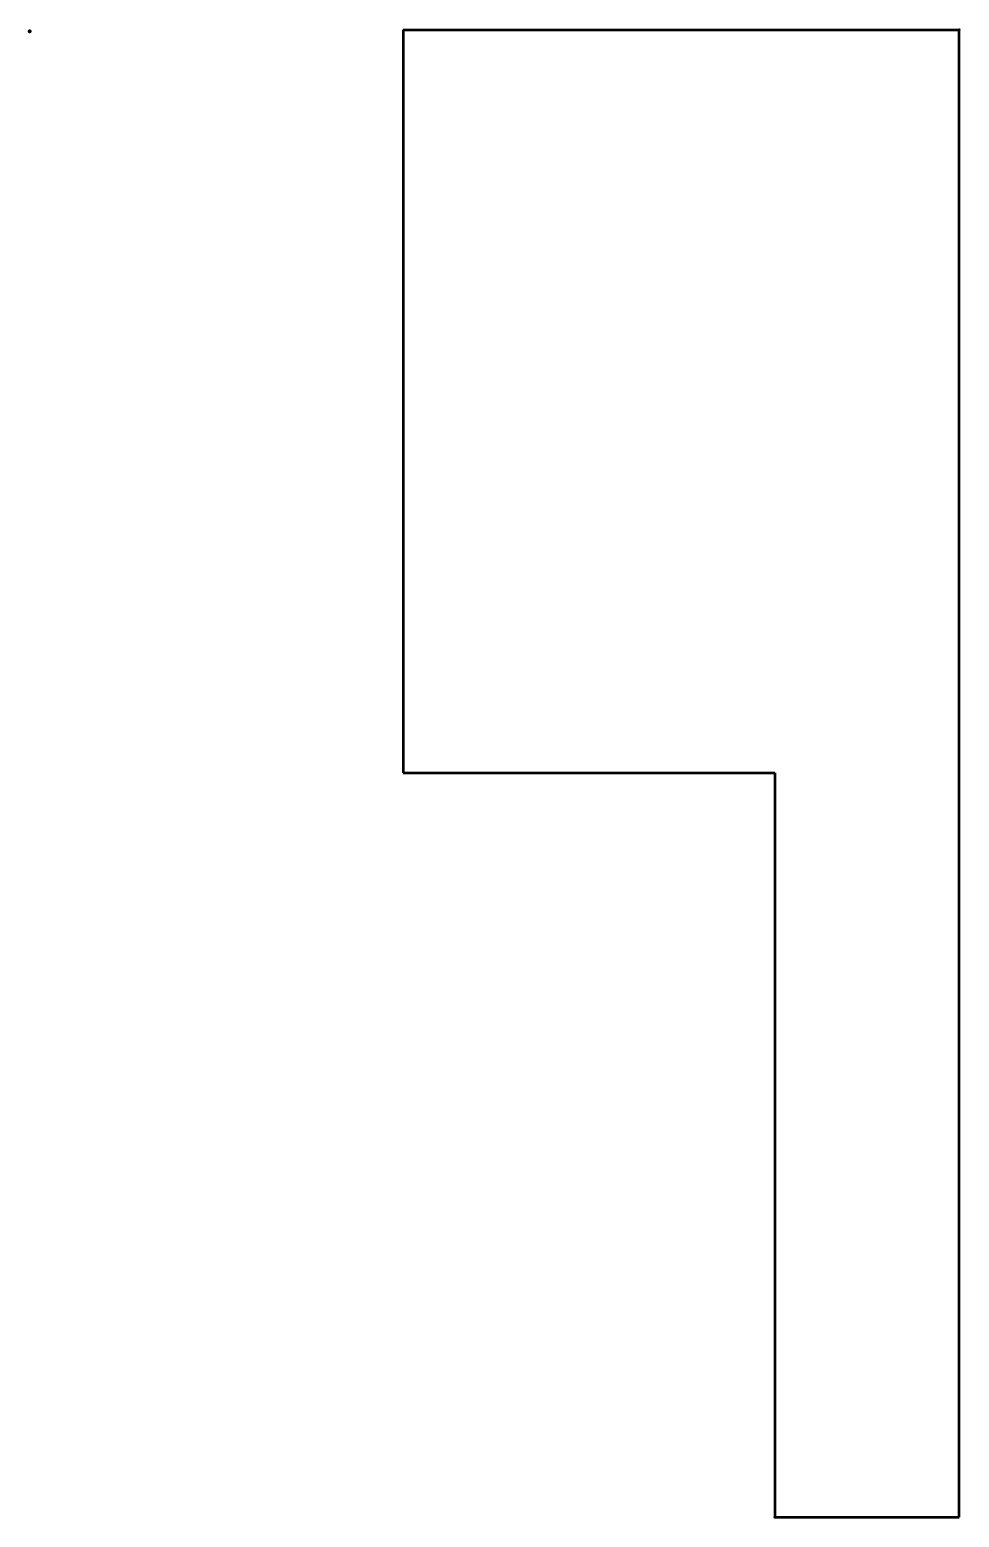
# Model space of a CAD drawing. Header units: millimetres. Extents: x 0 to 15.9, y -25.4 to 0.
import ezdxf

# ---------------------------------------------------------------- set-up
doc = ezdxf.new("R2010")
doc.units = ezdxf.units.MM
doc.layers.add('1', color=7, linetype='Continuous', true_color=0xffffff)
doc.layers.add('61', color=7, linetype='Continuous', true_color=0xffffff)

msp = doc.modelspace()

# ---------------------------------------------------------------- linework, layer by layer
at = {"layer": '1', "color": 163, "linetype": 'Continuous', "lineweight": 50}
for p, q in [((6.3754, 0.0254), (6.3754, -12.6746)), ((6.3754, 0.0254), (15.875, 0.0254)), ((15.875, -25.4), (15.875, 0.0254)), ((6.3754, -12.6746), (12.7254, -12.6746)), ((12.7254, -12.6746), (12.7254, -25.4)), ((12.7254, -25.4), (15.875, -25.4))]:
    msp.add_line(p, q, dxfattribs=at)
for p in [(15.875, 0.0254), (12.7254, -25.4)]:
    msp.add_point(p, dxfattribs=at)
at = {"layer": '61', "color": 23, "linetype": 'Continuous', "lineweight": 70}
msp.add_point((0, 0), dxfattribs=at)

doc.saveas('drawing.dxf')
